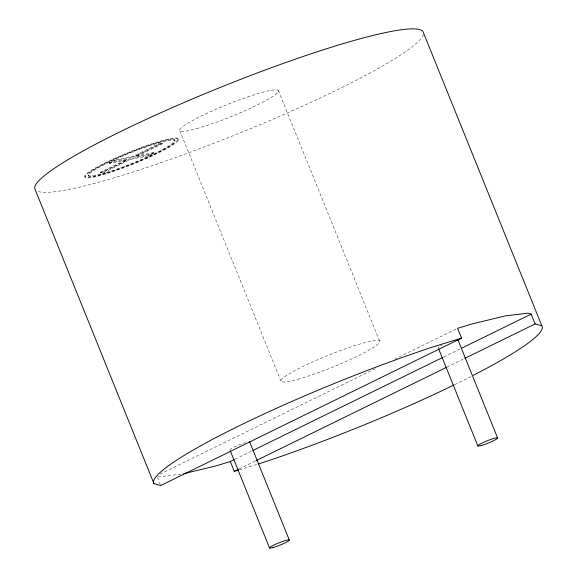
<?xml version="1.0" encoding="UTF-8"?>
<svg xmlns="http://www.w3.org/2000/svg" width="577" height="577" viewBox="0 0 577 577"><rect width="100%" height="100%" fill="white"/><g stroke="black" fill="none" stroke-linecap="round" stroke-linejoin="round"><path stroke-width="0.43" stroke-dasharray="2.88 2.16" d="M109.147 162.764L126.904 159.339L127.164 159.988L109.414 163.421L109.147 162.764L114.614 160.089L132.371 156.655L158.747 143.731L162.425 143.024L162.692 143.673L136.316 156.598L136.049 155.949L162.425 143.024M109.414 163.421L114.881 160.745L132.631 157.312L159.014 144.387L162.692 143.673M136.049 155.949L153.792 152.516L154.059 153.172L148.592 155.848L130.842 159.281L104.466 172.206L100.787 172.912L100.521 172.263L126.904 159.339M100.787 172.912L127.164 159.988M100.521 172.263L104.199 171.549L130.582 158.625L148.325 155.199L153.792 152.516M159.966 474.15L375.1 368.753M394.509 359.24L456.789 328.731M235.171 459.141L252.149 450.817M443.836 356.911L460.006 348.984M239.13 468.942L255.308 461.016M446.987 367.109L463.973 358.786M239.412 469.75L257.378 464.247M136.316 156.598L154.059 153.172M180.933 474.15L160.074 476.681L156.728 475.736M278.402 90.56L379.659 341.187M179.764 130.647L281.021 381.274M178.156 139.208A50.3 5.958 -22 0 1 107.394 172.711A50.3 5.958 -22 0 1 108.88 161.012A50.3 5.958 -22 0 1 178.156 139.208L178.423 139.858A50.3 5.958 -22 0 1 107.654 173.367A50.3 5.958 -22 0 1 109.14 161.661A50.3 5.958 -22 0 1 178.423 139.858M174.189 139.634L174.449 140.29M158.747 143.731L159.014 144.387M148.325 155.199L148.592 155.848M132.371 156.655L132.631 157.312M130.582 158.625L130.842 159.281M114.614 160.089L114.881 160.745M104.199 171.549L104.466 172.206M88.764 175.646L89.031 176.302M84.79 176.079L85.057 176.728M157.391 477.374L160.695 485.538M470.89 376.543A209.429 24.797 -22 0 1 454.957 384.484M423.359 34.346A209.429 24.797 -22 0 1 242.859 131.772A209.429 24.797 -22 0 1 37.743 191.376M438.758 348.054A10.646 1.262 -22 0 1 439.227 346.827M440.655 345.969A10.646 1.262 -22 0 1 441.895 345.313M229.942 449.966A10.646 1.262 -22 0 1 235.019 446.663A10.646 1.262 -22 0 1 245.629 442.537M196.49 128.664A53.243 6.304 -22 0 0 277.559 92.666A53.243 6.304 -22 0 0 213.202 110.488A53.243 6.304 -22 0 0 196.49 128.664M297.754 379.291A53.243 6.304 -22 0 0 378.815 343.293A53.243 6.304 -22 0 0 314.458 361.115A53.243 6.304 -22 0 0 297.754 379.291M106.832 173.071A46.715 5.532 -22 0 0 174.932 141.653A46.715 5.532 -22 0 0 113.46 160.161A46.715 5.532 -22 0 0 106.832 173.071M106.565 172.422A46.715 5.532 -22 0 0 174.665 140.997A46.715 5.532 -22 0 0 113.193 159.504A46.715 5.532 -22 0 0 106.565 172.422"/><path stroke-width="0.87" d="M541.861 325.81L535.139 323.921L531.179 314.112L527.832 313.174L505.243 315.907L471.654 324.029L457.597 328.335L461.557 338.136L160.695 485.538L153.972 483.649L35.139 189.523A209.429 24.797 -22 0 1 215.726 89.262A209.429 24.797 -22 0 1 423.028 31.685L541.861 325.81A209.429 24.797 -22 0 1 473.349 375.288M183.536 473.731L216.26 465.819L230.317 461.513L234.363 459.537M252.964 450.421L443.021 357.307M461.629 348.191L531.179 314.112M230.317 461.513L234.276 471.322L238.323 469.339M256.116 460.619L446.18 367.506M464.781 358.389L535.139 323.921M461.557 338.136L433.327 346.784A209.429 24.797 -22 0 0 153.972 483.649M234.276 471.322L238.553 470.01M258.229 463.98L262.513 462.675A209.429 24.797 -22 0 0 454.2 384.852M457.972 339.882L497.583 437.929M438.578 348.739L477.857 445.956M249.668 441.939L289.279 539.978M230.281 450.796L269.553 548.006M457.46 339.745A10.646 1.262 -22 0 1 457.806 340.3M249.156 441.794A10.646 1.262 -22 0 1 249.509 442.357M481.225 445.545A10.646 1.262 -22 0 0 497.417 438.347A10.646 1.262 -22 0 0 484.507 441.932A10.646 1.262 -22 0 0 481.225 445.545M272.921 547.595A10.646 1.262 -22 0 0 289.12 540.397A10.646 1.262 -22 0 0 276.21 543.981A10.646 1.262 -22 0 0 272.921 547.595"/></g></svg>
